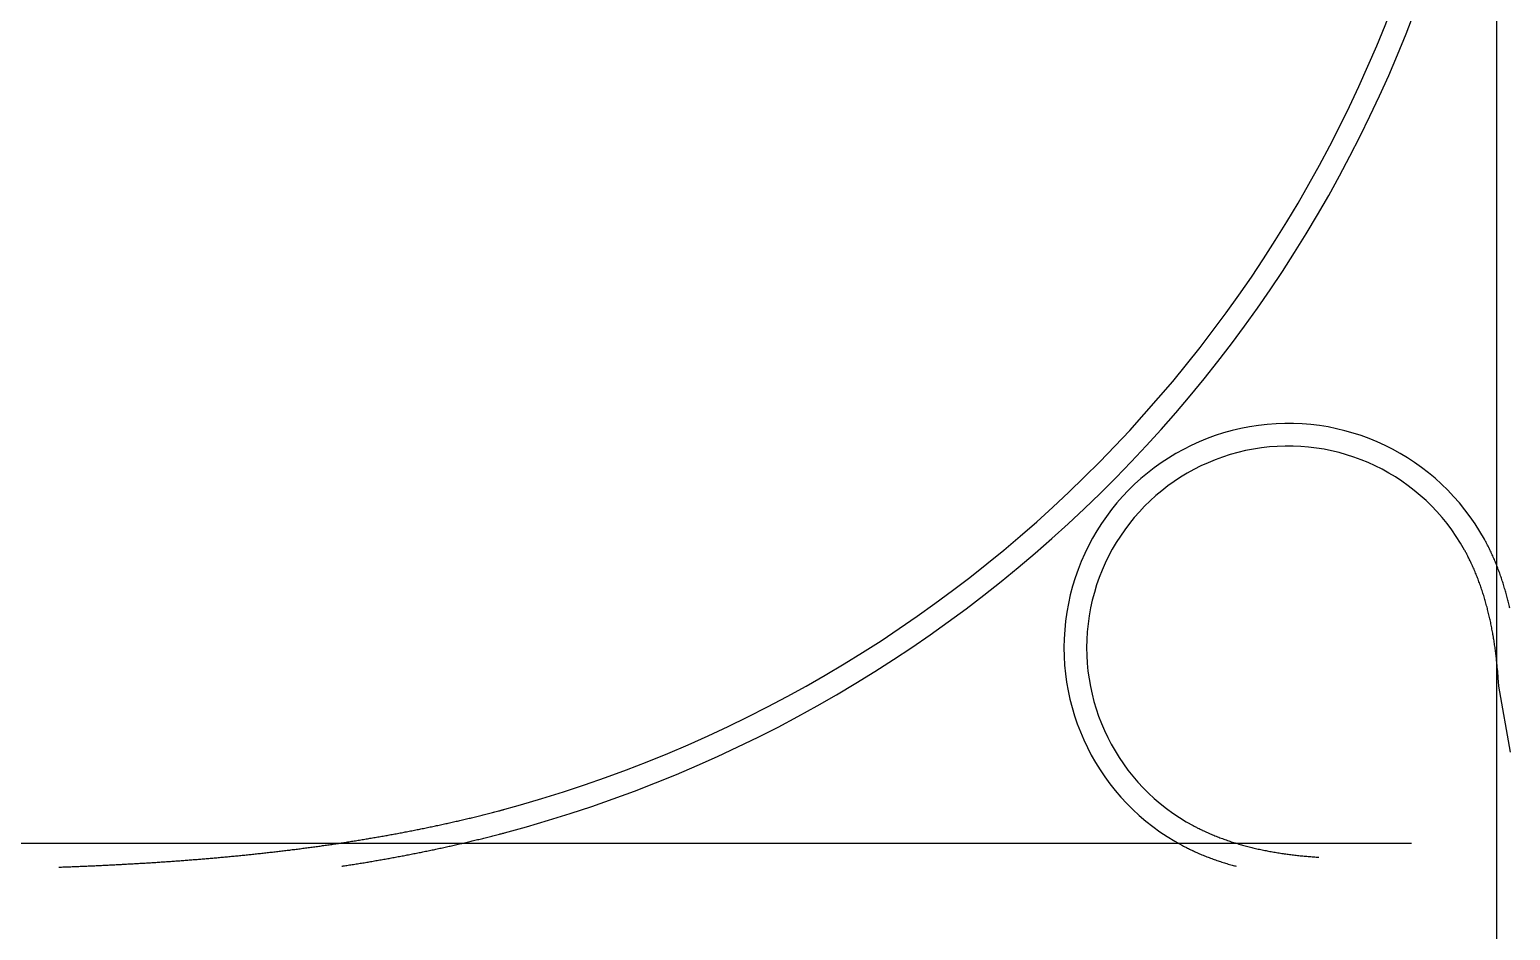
# Model space of a CAD drawing. Header units: millimetres. Extents: x 19715 to 35549, y 3563 to 14826.
# Drawn here: x 20829 to 21218.5, y 8444.3 to 8681.1 of the extents above; entities that cross this region are included whole.
import ezdxf

# ---------------------------------------------------------------- set-up
doc = ezdxf.new("R2010")
doc.units = ezdxf.units.MM
doc.layers.add('RD-红线', color=7, linetype='Continuous')

msp = doc.modelspace()

# ---------------------------------------------------------------- linework, layer by layer
at = {"layer": 'RD-红线', "ltscale": 10}
msp.add_line((21192.44, 8467.16), (20449.85, 8467.16), dxfattribs=at)
at = {"layer": 'RD-红线'}
msp.add_lwpolyline([(21214.94, 7833.18), (21214.94, 11293.27)], dxfattribs=at)
msp.add_lwpolyline([(21214.94, 7833.18), (21214.94, 11293.27)], dxfattribs=at)
msp.add_lwpolyline([(21214.94, 7833.18), (21214.94, 11293.27)], dxfattribs=at)
for points in [[(20911.08, 8461.16, 0.000183), (20911.42, 8461.21, 0.00038), (20912.11, 8461.31, 0.000376), (20912.8, 8461.42, 0.000384), (20913.49, 8461.53, 0.00038), (20914.19, 8461.64, 0.000388), (20914.87, 8461.75, 0.000384), (20915.57, 8461.86, 0.000392), (20916.26, 8461.97, 0.000388), (20916.95, 8462.08, 0.000396), (20917.64, 8462.2, 0.000392), (20918.33, 8462.31, 0.0004), (20919.02, 8462.43, 0.000396), (20919.71, 8462.55, 0.000404), (20920.4, 8462.67, 0.0004), (20921.09, 8462.79, 0.000408), (20921.78, 8462.91, 0.000404), (20922.47, 8463.03, 0.000412), (20923.16, 8463.15, 0.000408), (20923.85, 8463.28, 0.000416), (20924.53, 8463.4, 0.000412), (20925.23, 8463.53, 0.00042), (20925.91, 8463.66, 0.000416), (20926.6, 8463.79, 0.000424), (20927.29, 8463.92, 0.00042), (20927.98, 8464.05, 0.000428), (20928.66, 8464.18, 0.000424), (20929.35, 8464.31, 0.000432), (20930.04, 8464.45, 0.000428), (20930.73, 8464.58, 0.000436), (20931.41, 8464.72, 0.000432), (20932.1, 8464.86, 0.00044), (20932.78, 8465, 0.000436), (20933.47, 8465.14, 0.000444), (20934.15, 8465.28, 0.00044), (20934.84, 8465.42, 0.000448), (20935.52, 8465.57, 0.000444), (20936.21, 8465.71, 0.000452), (20936.89, 8465.86, 0.000448), (20937.58, 8466.01, 0.000456), (20938.26, 8466.16, 0.000452), (20938.95, 8466.31, 0.00046), (20939.63, 8466.46, 0.000456), (20940.31, 8466.61, 0.000464), (20940.99, 8466.77, 0.00046), (20941.68, 8466.92, 0.000468), (20942.36, 8467.08, 0.000464), (20943.04, 8467.24, 0.000472), (20943.72, 8467.4, 0.000468), (20944.41, 8467.56, 0.000476), (20945.08, 8467.72, 0.000472), (20945.77, 8467.88, 0.00048), (20946.44, 8468.05, 0.000476), (20947.13, 8468.21, 0.000484), (20947.8, 8468.38, 0.00048), (20948.49, 8468.55, 0.000488), (20949.16, 8468.72, 0.000484), (20949.84, 8468.89, 0.000492), (20950.52, 8469.06, 0.000488), (20951.2, 8469.23, 0.000493), (20951.21, 8469.24, 0.000004), (20952.56, 8469.58, 0.000988), (20953.01, 8469.7, 0.000496), (20953.91, 8469.94, 0.272996), (21205.73, 8725.4, 0.000496)], [(20911.08, 8461.16, 0.000183), (20911.42, 8461.21, 0.00038), (20912.11, 8461.31, 0.000376), (20912.8, 8461.42, 0.000384), (20913.49, 8461.53, 0.00038), (20914.19, 8461.64, 0.000388), (20914.87, 8461.75, 0.000384), (20915.57, 8461.86, 0.000392), (20916.26, 8461.97, 0.000388), (20916.95, 8462.08, 0.000396), (20917.64, 8462.2, 0.000392), (20918.33, 8462.31, 0.0004), (20919.02, 8462.43, 0.000396), (20919.71, 8462.55, 0.000404), (20920.4, 8462.67, 0.0004), (20921.09, 8462.79, 0.000408), (20921.78, 8462.91, 0.000404), (20922.47, 8463.03, 0.000412), (20923.16, 8463.15, 0.000408), (20923.85, 8463.28, 0.000416), (20924.53, 8463.4, 0.000412), (20925.23, 8463.53, 0.00042), (20925.91, 8463.66, 0.000416), (20926.6, 8463.79, 0.000424), (20927.29, 8463.92, 0.00042), (20927.98, 8464.05, 0.000428), (20928.66, 8464.18, 0.000424), (20929.35, 8464.31, 0.000432), (20930.04, 8464.45, 0.000428), (20930.73, 8464.58, 0.000436), (20931.41, 8464.72, 0.000432), (20932.1, 8464.86, 0.00044), (20932.78, 8465, 0.000436), (20933.47, 8465.14, 0.000444), (20934.15, 8465.28, 0.00044), (20934.84, 8465.42, 0.000448), (20935.52, 8465.57, 0.000444), (20936.21, 8465.71, 0.000452), (20936.89, 8465.86, 0.000448), (20937.58, 8466.01, 0.000456), (20938.26, 8466.16, 0.000452), (20938.95, 8466.31, 0.00046), (20939.63, 8466.46, 0.000456), (20940.31, 8466.61, 0.000464), (20940.99, 8466.77, 0.00046), (20941.68, 8466.92, 0.000468), (20942.36, 8467.08, 0.000464), (20943.04, 8467.24, 0.000472), (20943.72, 8467.4, 0.000468), (20944.41, 8467.56, 0.000476), (20945.08, 8467.72, 0.000472), (20945.77, 8467.88, 0.00048), (20946.44, 8468.05, 0.000476), (20947.13, 8468.21, 0.000484), (20947.8, 8468.38, 0.00048), (20948.49, 8468.55, 0.000488), (20949.16, 8468.72, 0.000484), (20949.84, 8468.89, 0.000492), (20950.52, 8469.06, 0.000488), (20951.2, 8469.23, 0.000493), (20951.21, 8469.24, 0.000004), (20952.56, 8469.58, 0.000988), (20953.01, 8469.7, 0.000496), (20953.91, 8469.94, 0.272996), (21205.73, 8725.4, 0.000496)], [(20911.08, 8461.16, 0.000183), (20911.42, 8461.21, 0.00038), (20912.11, 8461.31, 0.000376), (20912.8, 8461.42, 0.000384), (20913.49, 8461.53, 0.00038), (20914.19, 8461.64, 0.000388), (20914.87, 8461.75, 0.000384), (20915.57, 8461.86, 0.000392), (20916.26, 8461.97, 0.000388), (20916.95, 8462.08, 0.000396), (20917.64, 8462.2, 0.000392), (20918.33, 8462.31, 0.0004), (20919.02, 8462.43, 0.000396), (20919.71, 8462.55, 0.000404), (20920.4, 8462.67, 0.0004), (20921.09, 8462.79, 0.000408), (20921.78, 8462.91, 0.000404), (20922.47, 8463.03, 0.000412), (20923.16, 8463.15, 0.000408), (20923.85, 8463.28, 0.000416), (20924.53, 8463.4, 0.000412), (20925.23, 8463.53, 0.00042), (20925.91, 8463.66, 0.000416), (20926.6, 8463.79, 0.000424), (20927.29, 8463.92, 0.00042), (20927.98, 8464.05, 0.000428), (20928.66, 8464.18, 0.000424), (20929.35, 8464.31, 0.000432), (20930.04, 8464.45, 0.000428), (20930.73, 8464.58, 0.000436), (20931.41, 8464.72, 0.000432), (20932.1, 8464.86, 0.00044), (20932.78, 8465, 0.000436), (20933.47, 8465.14, 0.000444), (20934.15, 8465.28, 0.00044), (20934.84, 8465.42, 0.000448), (20935.52, 8465.57, 0.000444), (20936.21, 8465.71, 0.000452), (20936.89, 8465.86, 0.000448), (20937.58, 8466.01, 0.000456), (20938.26, 8466.16, 0.000452), (20938.95, 8466.31, 0.00046), (20939.63, 8466.46, 0.000456), (20940.31, 8466.61, 0.000464), (20940.99, 8466.77, 0.00046), (20941.68, 8466.92, 0.000468), (20942.36, 8467.08, 0.000464), (20943.04, 8467.24, 0.000472), (20943.72, 8467.4, 0.000468), (20944.41, 8467.56, 0.000476), (20945.08, 8467.72, 0.000472), (20945.77, 8467.88, 0.00048), (20946.44, 8468.05, 0.000476), (20947.13, 8468.21, 0.000484), (20947.8, 8468.38, 0.00048), (20948.49, 8468.55, 0.000488), (20949.16, 8468.72, 0.000484), (20949.84, 8468.89, 0.000492), (20950.52, 8469.06, 0.000488), (20951.2, 8469.23, 0.000493), (20951.21, 8469.24, 0.000004), (20952.56, 8469.58, 0.000988), (20953.01, 8469.7, 0.000496), (20953.91, 8469.94, 0.272996), (21205.73, 8725.4, 0.000496)], [(20952.38, 8475.69, 0.272996), (21199.96, 8726.85, 0.000496)], [(20952.38, 8475.69, 0.272996), (21199.96, 8726.85, 0.000496)], [(20952.38, 8475.69, 0.272996), (21199.96, 8726.85, 0.000496)], [(21218.3, 8529.03, 0.001297), (21218.21, 8529.44, 0.002031), (21218.05, 8530.13, 0.002187), (21217.89, 8530.8, 0.002109), (21217.72, 8531.49, 0.002266), (21217.54, 8532.16, 0.002188), (21217.36, 8532.85, 0.002344), (21217.17, 8533.51, 0.002266), (21216.98, 8534.19, 0.002422), (21216.78, 8534.85, 0.002344), (21216.57, 8535.53, 0.0025), (21216.36, 8536.19, 0.002422), (21216.13, 8536.86, 0.002578), (21215.91, 8537.52, 0.0025), (21215.67, 8538.19, 0.002656), (21215.44, 8538.83, 0.002578), (21215.19, 8539.5, 0.002734), (21214.94, 8540.14, 0.002656), (21214.67, 8540.8, 0.002813), (21214.41, 8541.44, 0.002735), (21214.13, 8542.09, 0.002891), (21213.85, 8542.72, 0.002812), (21213.56, 8543.37, 0.002969), (21213.26, 8543.99, 0.002891), (21212.95, 8544.63, 0.003047), (21212.93, 8544.69, 0.000141), (21212.32, 8545.88, 0.005952), (21212.1, 8546.3, 0.003047), (21211.66, 8547.12, 1.3389), (21132.26, 8466.57, 0.003047), (21133.08, 8466.14, 0.005952), (21133.51, 8465.93, 0.000141), (21134.71, 8465.34, 0.003047), (21134.77, 8465.31, 0.002891), (21135.41, 8465.01, 0.002969), (21136.04, 8464.73, 0.002813), (21136.69, 8464.44, 0.002891), (21137.32, 8464.18, 0.002734), (21137.98, 8463.91, 0.002813), (21138.62, 8463.65, 0.002656), (21139.28, 8463.4, 0.002734), (21139.93, 8463.15, 0.002578), (21140.6, 8462.91, 0.002656), (21141.25, 8462.69, 0.0025), (21141.92, 8462.46, 0.002578), (21142.58, 8462.24, 0.002422), (21143.26, 8462.03, 0.0025), (21143.92, 8461.83, 0.002344), (21144.6, 8461.63, 0.002422), (21145.26, 8461.44, 0.002266), (21145.95, 8461.25, 0.001288), (21146.31, 8461.16)], [(21218.3, 8529.03, 0.001297), (21218.21, 8529.44, 0.002031), (21218.05, 8530.13, 0.002187), (21217.89, 8530.8, 0.002109), (21217.72, 8531.49, 0.002266), (21217.54, 8532.16, 0.002188), (21217.36, 8532.85, 0.002344), (21217.17, 8533.51, 0.002266), (21216.98, 8534.19, 0.002422), (21216.78, 8534.85, 0.002344), (21216.57, 8535.53, 0.0025), (21216.36, 8536.19, 0.002422), (21216.13, 8536.86, 0.002578), (21215.91, 8537.52, 0.0025), (21215.67, 8538.19, 0.002656), (21215.44, 8538.83, 0.002578), (21215.19, 8539.5, 0.002734), (21214.94, 8540.14, 0.002656), (21214.67, 8540.8, 0.002813), (21214.41, 8541.44, 0.002735), (21214.13, 8542.09, 0.002891), (21213.85, 8542.72, 0.002812), (21213.56, 8543.37, 0.002969), (21213.26, 8543.99, 0.002891), (21212.95, 8544.63, 0.003047), (21212.93, 8544.69, 0.000141), (21212.32, 8545.88, 0.005952), (21212.1, 8546.3, 0.003047), (21211.66, 8547.12, 1.3389), (21132.26, 8466.57, 0.003047), (21133.08, 8466.14, 0.005952), (21133.51, 8465.93, 0.000141), (21134.71, 8465.34, 0.003047), (21134.77, 8465.31, 0.002891), (21135.41, 8465.01, 0.002969), (21136.04, 8464.73, 0.002813), (21136.69, 8464.44, 0.002891), (21137.32, 8464.18, 0.002734), (21137.98, 8463.91, 0.002813), (21138.62, 8463.65, 0.002656), (21139.28, 8463.4, 0.002734), (21139.93, 8463.15, 0.002578), (21140.6, 8462.91, 0.002656), (21141.25, 8462.69, 0.0025), (21141.92, 8462.46, 0.002578), (21142.58, 8462.24, 0.002422), (21143.26, 8462.03, 0.0025), (21143.92, 8461.83, 0.002344), (21144.6, 8461.63, 0.002422), (21145.26, 8461.44, 0.002266), (21145.95, 8461.25, 0.001288), (21146.31, 8461.16)], [(21218.3, 8529.03, 0.001297), (21218.21, 8529.44, 0.002031), (21218.05, 8530.13, 0.002187), (21217.89, 8530.8, 0.002109), (21217.72, 8531.49, 0.002266), (21217.54, 8532.16, 0.002188), (21217.36, 8532.85, 0.002344), (21217.17, 8533.51, 0.002266), (21216.98, 8534.19, 0.002422), (21216.78, 8534.85, 0.002344), (21216.57, 8535.53, 0.0025), (21216.36, 8536.19, 0.002422), (21216.13, 8536.86, 0.002578), (21215.91, 8537.52, 0.0025), (21215.67, 8538.19, 0.002656), (21215.44, 8538.83, 0.002578), (21215.19, 8539.5, 0.002734), (21214.94, 8540.14, 0.002656), (21214.67, 8540.8, 0.002813), (21214.41, 8541.44, 0.002735), (21214.13, 8542.09, 0.002891), (21213.85, 8542.72, 0.002812), (21213.56, 8543.37, 0.002969), (21213.26, 8543.99, 0.002891), (21212.95, 8544.63, 0.003047), (21212.93, 8544.69, 0.000141), (21212.32, 8545.88, 0.005952), (21212.1, 8546.3, 0.003047), (21211.66, 8547.12, 1.3389), (21132.26, 8466.57, 0.003047), (21133.08, 8466.14, 0.005952), (21133.51, 8465.93, 0.000141), (21134.71, 8465.34, 0.003047), (21134.77, 8465.31, 0.002891), (21135.41, 8465.01, 0.002969), (21136.04, 8464.73, 0.002813), (21136.69, 8464.44, 0.002891), (21137.32, 8464.18, 0.002734), (21137.98, 8463.91, 0.002813), (21138.62, 8463.65, 0.002656), (21139.28, 8463.4, 0.002734), (21139.93, 8463.15, 0.002578), (21140.6, 8462.91, 0.002656), (21141.25, 8462.69, 0.0025), (21141.92, 8462.46, 0.002578), (21142.58, 8462.24, 0.002422), (21143.26, 8462.03, 0.0025), (21143.92, 8461.83, 0.002344), (21144.6, 8461.63, 0.002422), (21145.26, 8461.44, 0.002266), (21145.95, 8461.25, 0.001288), (21146.31, 8461.16)], [(21218.49, 8491.11), (21215.43, 8508.53, 0.001016), (21215.39, 8509.26, 0.001172), (21215.34, 8509.93, 0.001094), (21215.29, 8510.65, 0.00125), (21215.24, 8511.33, 0.001172), (21215.18, 8512.05, 0.001328), (21215.12, 8512.73, 0.00125), (21215.05, 8513.44, 0.001406), (21214.99, 8514.12, 0.001328), (21214.91, 8514.84, 0.001484), (21214.84, 8515.51, 0.001406), (21214.76, 8516.23, 0.001562), (21214.67, 8516.9, 0.001484), (21214.58, 8517.62, 0.001641), (21214.49, 8518.29, 0.001563), (21214.39, 8519, 0.001719), (21214.29, 8519.68, 0.001641), (21214.18, 8520.39, 0.001797), (21214.08, 8521.06, 0.001719), (21213.96, 8521.77, 0.001875), (21213.84, 8522.44, 0.001797), (21213.71, 8523.15, 0.001953), (21213.58, 8523.82, 0.001875), (21213.44, 8524.52, 0.002031), (21213.3, 8525.19, 0.001953), (21213.15, 8525.89, 0.002109), (21213, 8526.56, 0.002031), (21212.84, 8527.26, 0.002187), (21212.68, 8527.92, 0.002109), (21212.51, 8528.62, 0.002266), (21212.34, 8529.28, 0.002188), (21212.15, 8529.97, 0.002344), (21211.97, 8530.63, 0.002266), (21211.77, 8531.32, 0.002422), (21211.57, 8531.98, 0.002344), (21211.36, 8532.66, 0.0025), (21211.15, 8533.31, 0.002422), (21210.93, 8533.99, 0.002578), (21210.7, 8534.64, 0.0025), (21210.47, 8535.31, 0.002656), (21210.23, 8535.96, 0.002578), (21209.98, 8536.62, 0.002734), (21209.73, 8537.26, 0.002656), (21209.46, 8537.92, 0.002813), (21209.2, 8538.56, 0.002735), (21208.92, 8539.21, 0.002891), (21208.64, 8539.84, 0.002812), (21208.35, 8540.49, 0.002969), (21208.05, 8541.12, 0.002891), (21207.75, 8541.75, 0.003047), (21207.72, 8541.81, 0.000141), (21207.11, 8543, 0.005952), (21206.9, 8543.42, 0.003047), (21206.45, 8544.24, 1.3389), (21135.07, 8471.82, 0.003047), (21135.89, 8471.39, 0.005952), (21136.31, 8471.17, 0.000141), (21137.51, 8470.59, 0.003047), (21137.57, 8470.56, 0.002891), (21138.21, 8470.26, 0.002969), (21138.84, 8469.98, 0.002813), (21139.49, 8469.69, 0.002891), (21140.13, 8469.42, 0.002734), (21140.78, 8469.15, 0.002813), (21141.42, 8468.9, 0.002656), (21142.09, 8468.64, 0.002734), (21142.73, 8468.4, 0.002578), (21143.4, 8468.16, 0.002656), (21144.05, 8467.93, 0.0025), (21144.73, 8467.71, 0.002578), (21145.38, 8467.49, 0.002422), (21146.06, 8467.28, 0.0025), (21146.72, 8467.08, 0.002344), (21147.4, 8466.88, 0.002422), (21148.06, 8466.69, 0.002266), (21148.75, 8466.5, 0.002344), (21149.42, 8466.33, 0.002187), (21150.11, 8466.15, 0.002266), (21150.77, 8465.99, 0.00211), (21151.47, 8465.83, 0.002188), (21152.14, 8465.67, 0.002031), (21152.83, 8465.52, 0.002109), (21153.51, 8465.38, 0.001953), (21154.21, 8465.24, 0.002031), (21154.88, 8465.11, 0.001875), (21155.58, 8464.98, 0.001953), (21156.26, 8464.86, 0.001797), (21156.96, 8464.75, 0.001875), (21157.64, 8464.64, 0.001719), (21158.35, 8464.53, 0.001797), (21159.02, 8464.43, 0.001641), (21159.73, 8464.33, 0.001719), (21160.41, 8464.24, 0.001562), (21161.12, 8464.15, 0.00164), (21161.8, 8464.07, 0.001484), (21162.52, 8463.99, 0.001563), (21163.19, 8463.92, 0.001407), (21163.91, 8463.85, 0.001484), (21164.59, 8463.78, 0.001328), (21165.3, 8463.72, 0.001406), (21165.98, 8463.66, 0.00125), (21166.7, 8463.61, 0.001328), (21167.38, 8463.56, 0.001172), (21168.1, 8463.51)], [(21218.49, 8491.11), (21215.43, 8508.53, 0.001016), (21215.39, 8509.26, 0.001172), (21215.34, 8509.93, 0.001094), (21215.29, 8510.65, 0.00125), (21215.24, 8511.33, 0.001172), (21215.18, 8512.05, 0.001328), (21215.12, 8512.73, 0.00125), (21215.05, 8513.44, 0.001406), (21214.99, 8514.12, 0.001328), (21214.91, 8514.84, 0.001484), (21214.84, 8515.51, 0.001406), (21214.76, 8516.23, 0.001562), (21214.67, 8516.9, 0.001484), (21214.58, 8517.62, 0.001641), (21214.49, 8518.29, 0.001563), (21214.39, 8519, 0.001719), (21214.29, 8519.68, 0.001641), (21214.18, 8520.39, 0.001797), (21214.08, 8521.06, 0.001719), (21213.96, 8521.77, 0.001875), (21213.84, 8522.44, 0.001797), (21213.71, 8523.15, 0.001953), (21213.58, 8523.82, 0.001875), (21213.44, 8524.52, 0.002031), (21213.3, 8525.19, 0.001953), (21213.15, 8525.89, 0.002109), (21213, 8526.56, 0.002031), (21212.84, 8527.26, 0.002187), (21212.68, 8527.92, 0.002109), (21212.51, 8528.62, 0.002266), (21212.34, 8529.28, 0.002188), (21212.15, 8529.97, 0.002344), (21211.97, 8530.63, 0.002266), (21211.77, 8531.32, 0.002422), (21211.57, 8531.98, 0.002344), (21211.36, 8532.66, 0.0025), (21211.15, 8533.31, 0.002422), (21210.93, 8533.99, 0.002578), (21210.7, 8534.64, 0.0025), (21210.47, 8535.31, 0.002656), (21210.23, 8535.96, 0.002578), (21209.98, 8536.62, 0.002734), (21209.73, 8537.26, 0.002656), (21209.46, 8537.92, 0.002813), (21209.2, 8538.56, 0.002735), (21208.92, 8539.21, 0.002891), (21208.64, 8539.84, 0.002812), (21208.35, 8540.49, 0.002969), (21208.05, 8541.12, 0.002891), (21207.75, 8541.75, 0.003047), (21207.72, 8541.81, 0.000141), (21207.11, 8543, 0.005952), (21206.9, 8543.42, 0.003047), (21206.45, 8544.24, 1.3389), (21135.07, 8471.82, 0.003047), (21135.89, 8471.39, 0.005952), (21136.31, 8471.17, 0.000141), (21137.51, 8470.59, 0.003047), (21137.57, 8470.56, 0.002891), (21138.21, 8470.26, 0.002969), (21138.84, 8469.98, 0.002813), (21139.49, 8469.69, 0.002891), (21140.13, 8469.42, 0.002734), (21140.78, 8469.15, 0.002813), (21141.42, 8468.9, 0.002656), (21142.09, 8468.64, 0.002734), (21142.73, 8468.4, 0.002578), (21143.4, 8468.16, 0.002656), (21144.05, 8467.93, 0.0025), (21144.73, 8467.71, 0.002578), (21145.38, 8467.49, 0.002422), (21146.06, 8467.28, 0.0025), (21146.72, 8467.08, 0.002344), (21147.4, 8466.88, 0.002422), (21148.06, 8466.69, 0.002266), (21148.75, 8466.5, 0.002344), (21149.42, 8466.33, 0.002187), (21150.11, 8466.15, 0.002266), (21150.77, 8465.99, 0.00211), (21151.47, 8465.83, 0.002188), (21152.14, 8465.67, 0.002031), (21152.83, 8465.52, 0.002109), (21153.51, 8465.38, 0.001953), (21154.21, 8465.24, 0.002031), (21154.88, 8465.11, 0.001875), (21155.58, 8464.98, 0.001953), (21156.26, 8464.86, 0.001797), (21156.96, 8464.75, 0.001875), (21157.64, 8464.64, 0.001719), (21158.35, 8464.53, 0.001797), (21159.02, 8464.43, 0.001641), (21159.73, 8464.33, 0.001719), (21160.41, 8464.24, 0.001562), (21161.12, 8464.15, 0.00164), (21161.8, 8464.07, 0.001484), (21162.52, 8463.99, 0.001563), (21163.19, 8463.92, 0.001407), (21163.91, 8463.85, 0.001484), (21164.59, 8463.78, 0.001328), (21165.3, 8463.72, 0.001406), (21165.98, 8463.66, 0.00125), (21166.7, 8463.61, 0.001328), (21167.38, 8463.56, 0.001172), (21168.1, 8463.51)], [(21218.49, 8491.11), (21215.43, 8508.53, 0.001016), (21215.39, 8509.26, 0.001172), (21215.34, 8509.93, 0.001094), (21215.29, 8510.65, 0.00125), (21215.24, 8511.33, 0.001172), (21215.18, 8512.05, 0.001328), (21215.12, 8512.73, 0.00125), (21215.05, 8513.44, 0.001406), (21214.99, 8514.12, 0.001328), (21214.91, 8514.84, 0.001484), (21214.84, 8515.51, 0.001406), (21214.76, 8516.23, 0.001562), (21214.67, 8516.9, 0.001484), (21214.58, 8517.62, 0.001641), (21214.49, 8518.29, 0.001563), (21214.39, 8519, 0.001719), (21214.29, 8519.68, 0.001641), (21214.18, 8520.39, 0.001797), (21214.08, 8521.06, 0.001719), (21213.96, 8521.77, 0.001875), (21213.84, 8522.44, 0.001797), (21213.71, 8523.15, 0.001953), (21213.58, 8523.82, 0.001875), (21213.44, 8524.52, 0.002031), (21213.3, 8525.19, 0.001953), (21213.15, 8525.89, 0.002109), (21213, 8526.56, 0.002031), (21212.84, 8527.26, 0.002187), (21212.68, 8527.92, 0.002109), (21212.51, 8528.62, 0.002266), (21212.34, 8529.28, 0.002188), (21212.15, 8529.97, 0.002344), (21211.97, 8530.63, 0.002266), (21211.77, 8531.32, 0.002422), (21211.57, 8531.98, 0.002344), (21211.36, 8532.66, 0.0025), (21211.15, 8533.31, 0.002422), (21210.93, 8533.99, 0.002578), (21210.7, 8534.64, 0.0025), (21210.47, 8535.31, 0.002656), (21210.23, 8535.96, 0.002578), (21209.98, 8536.62, 0.002734), (21209.73, 8537.26, 0.002656), (21209.46, 8537.92, 0.002813), (21209.2, 8538.56, 0.002735), (21208.92, 8539.21, 0.002891), (21208.64, 8539.84, 0.002812), (21208.35, 8540.49, 0.002969), (21208.05, 8541.12, 0.002891), (21207.75, 8541.75, 0.003047), (21207.72, 8541.81, 0.000141), (21207.11, 8543, 0.005952), (21206.9, 8543.42, 0.003047), (21206.45, 8544.24, 1.3389), (21135.07, 8471.82, 0.003047), (21135.89, 8471.39, 0.005952), (21136.31, 8471.17, 0.000141), (21137.51, 8470.59, 0.003047), (21137.57, 8470.56, 0.002891), (21138.21, 8470.26, 0.002969), (21138.84, 8469.98, 0.002813), (21139.49, 8469.69, 0.002891), (21140.13, 8469.42, 0.002734), (21140.78, 8469.15, 0.002813), (21141.42, 8468.9, 0.002656), (21142.09, 8468.64, 0.002734), (21142.73, 8468.4, 0.002578), (21143.4, 8468.16, 0.002656), (21144.05, 8467.93, 0.0025), (21144.73, 8467.71, 0.002578), (21145.38, 8467.49, 0.002422), (21146.06, 8467.28, 0.0025), (21146.72, 8467.08, 0.002344), (21147.4, 8466.88, 0.002422), (21148.06, 8466.69, 0.002266), (21148.75, 8466.5, 0.002344), (21149.42, 8466.33, 0.002187), (21150.11, 8466.15, 0.002266), (21150.77, 8465.99, 0.00211), (21151.47, 8465.83, 0.002188), (21152.14, 8465.67, 0.002031), (21152.83, 8465.52, 0.002109), (21153.51, 8465.38, 0.001953), (21154.21, 8465.24, 0.002031), (21154.88, 8465.11, 0.001875), (21155.58, 8464.98, 0.001953), (21156.26, 8464.86, 0.001797), (21156.96, 8464.75, 0.001875), (21157.64, 8464.64, 0.001719), (21158.35, 8464.53, 0.001797), (21159.02, 8464.43, 0.001641), (21159.73, 8464.33, 0.001719), (21160.41, 8464.24, 0.001562), (21161.12, 8464.15, 0.00164), (21161.8, 8464.07, 0.001484), (21162.52, 8463.99, 0.001563), (21163.19, 8463.92, 0.001407), (21163.91, 8463.85, 0.001484), (21164.59, 8463.78, 0.001328), (21165.3, 8463.72, 0.001406), (21165.98, 8463.66, 0.00125), (21166.7, 8463.61, 0.001328), (21167.38, 8463.56, 0.001172), (21168.1, 8463.51)], [(20836.65, 8460.9, 0.00016), (20837.36, 8460.93, 0.000168), (20838.05, 8460.96, 0.000164), (20838.76, 8460.98, 0.000172), (20839.45, 8461.01, 0.000168), (20840.16, 8461.04, 0.000176), (20840.85, 8461.06, 0.000172), (20841.56, 8461.09, 0.00018), (20842.25, 8461.12, 0.000176), (20842.96, 8461.15, 0.000184), (20843.65, 8461.18, 0.00018), (20844.36, 8461.21, 0.000188), (20845.05, 8461.24, 0.000184), (20845.76, 8461.27, 0.000192), (20846.45, 8461.3, 0.000188), (20847.15, 8461.33, 0.000196), (20847.85, 8461.37, 0.000192), (20848.55, 8461.4, 0.0002), (20849.24, 8461.43, 0.000196), (20849.95, 8461.47, 0.000204), (20850.64, 8461.5, 0.0002), (20851.35, 8461.54, 0.000208), (20852.04, 8461.58, 0.000204), (20852.75, 8461.61, 0.000212), (20853.44, 8461.65, 0.000208), (20854.15, 8461.69, 0.000216), (20854.84, 8461.73, 0.000212), (20855.54, 8461.77, 0.00022), (20856.24, 8461.8, 0.000216), (20856.94, 8461.85, 0.000224), (20857.63, 8461.89, 0.00022), (20858.34, 8461.93, 0.000228), (20859.03, 8461.97, 0.000224), (20859.74, 8462.01, 0.000232), (20860.43, 8462.06, 0.000228), (20861.13, 8462.1, 0.000236), (20861.83, 8462.14, 0.000232), (20862.53, 8462.19, 0.00024), (20863.22, 8462.24, 0.000236), (20863.93, 8462.28, 0.000244), (20864.62, 8462.33, 0.00024), (20865.32, 8462.38, 0.000248), (20866.02, 8462.43, 0.000244), (20866.72, 8462.48, 0.000252), (20867.41, 8462.53, 0.000248), (20868.12, 8462.58, 0.000256), (20868.81, 8462.63, 0.000252), (20869.51, 8462.68, 0.00026), (20870.21, 8462.73, 0.000256), (20870.91, 8462.79, 0.000264), (20871.6, 8462.84, 0.00026), (20872.3, 8462.9, 0.000268), (20873, 8462.95, 0.000264), (20873.7, 8463.01, 0.000272), (20874.39, 8463.07, 0.000268), (20875.1, 8463.12, 0.000276), (20875.79, 8463.18, 0.000272), (20876.49, 8463.24, 0.00028), (20877.18, 8463.3, 0.000276), (20877.89, 8463.36, 0.000284), (20878.58, 8463.42, 0.00028), (20879.28, 8463.49, 0.000288), (20879.97, 8463.55, 0.000284), (20880.67, 8463.62, 0.000292), (20881.37, 8463.68, 0.000288), (20882.07, 8463.75, 0.000296), (20882.76, 8463.81, 0.000292), (20883.46, 8463.88, 0.0003), (20884.15, 8463.95, 0.000296), (20884.85, 8464.02, 0.000304), (20885.55, 8464.09, 0.0003), (20886.25, 8464.16, 0.000308), (20886.94, 8464.23, 0.000304), (20887.64, 8464.3, 0.000312), (20888.33, 8464.38, 0.000308), (20889.03, 8464.45, 0.000316), (20889.72, 8464.53, 0.000312), (20890.42, 8464.6, 0.00032), (20891.12, 8464.68, 0.000316), (20891.82, 8464.76, 0.000324), (20892.51, 8464.84, 0.00032), (20893.21, 8464.92, 0.000328), (20893.9, 8465, 0.000324), (20894.6, 8465.08, 0.000332), (20895.29, 8465.16, 0.000328), (20895.99, 8465.24, 0.000336), (20896.68, 8465.33, 0.000332), (20897.38, 8465.41, 0.00034), (20898.07, 8465.5, 0.000336), (20898.77, 8465.58, 0.000344), (20899.46, 8465.67, 0.00034), (20900.16, 8465.76, 0.000348), (20900.85, 8465.85, 0.000344), (20901.54, 8465.94, 0.000352), (20902.23, 8466.03, 0.000348), (20902.93, 8466.13, 0.000356), (20903.62, 8466.22, 0.000352), (20904.32, 8466.31, 0.00036), (20905.01, 8466.41, 0.000356), (20905.71, 8466.51, 0.000364), (20906.39, 8466.6, 0.00036), (20907.09, 8466.7, 0.000368), (20907.78, 8466.8, 0.000364), (20908.48, 8466.9, 0.000372), (20909.17, 8467, 0.000368), (20909.86, 8467.11, 0.000376), (20910.55, 8467.21, 0.000372), (20911.25, 8467.32, 0.00038), (20911.93, 8467.42, 0.000376), (20912.63, 8467.53, 0.000384), (20913.32, 8467.64, 0.00038), (20914.01, 8467.75, 0.000388), (20914.7, 8467.85, 0.000384), (20915.4, 8467.97, 0.000392), (20916.08, 8468.08, 0.000388), (20916.78, 8468.19, 0.000396), (20917.46, 8468.31, 0.000392), (20918.16, 8468.42, 0.0004), (20918.85, 8468.54, 0.000396), (20919.54, 8468.66, 0.000404), (20920.23, 8468.77, 0.0004), (20920.92, 8468.89, 0.000408), (20921.6, 8469.01, 0.000404), (20922.3, 8469.14, 0.000412), (20922.98, 8469.26, 0.000408), (20923.67, 8469.38, 0.000416), (20924.36, 8469.51, 0.000412), (20925.05, 8469.64, 0.00042), (20925.74, 8469.76, 0.000416), (20926.43, 8469.89, 0.000424), (20927.11, 8470.02, 0.00042), (20927.8, 8470.15, 0.000428), (20928.49, 8470.29, 0.000424), (20929.18, 8470.42, 0.000432), (20929.86, 8470.55, 0.000428), (20930.55, 8470.69, 0.000436), (20931.24, 8470.83, 0.000432), (20931.92, 8470.97, 0.00044), (20932.61, 8471.1, 0.000436), (20933.3, 8471.25, 0.000444), (20933.98, 8471.39, 0.00044), (20934.67, 8471.53, 0.000448), (20935.35, 8471.67, 0.000444), (20936.04, 8471.82, 0.000452), (20936.72, 8471.97, 0.000448), (20937.41, 8472.12, 0.000456), (20938.09, 8472.26, 0.000452), (20938.77, 8472.42, 0.00046), (20939.45, 8472.57, 0.000456), (20940.14, 8472.72, 0.000464), (20940.82, 8472.87, 0.00046), (20941.5, 8473.03, 0.000468), (20942.18, 8473.19, 0.000464), (20942.87, 8473.34, 0.000472), (20943.55, 8473.5, 0.000468), (20944.23, 8473.66, 0.000476), (20944.91, 8473.82, 0.000472), (20945.59, 8473.99, 0.00048), (20946.27, 8474.15, 0.000476), (20946.95, 8474.32, 0.000484), (20947.63, 8474.49, 0.00048), (20948.31, 8474.65, 0.000488), (20948.99, 8474.82, 0.000484), (20949.67, 8474.99, 0.000492), (20950.35, 8475.17, 0.000488), (20951.03, 8475.34, 0.000493), (20951.04, 8475.34, 0.000004), (20952.38, 8475.69, 0.000988), (20952.84, 8475.81, 0.000496), (20953.74, 8476.05)], [(20836.65, 8460.9, 0.00016), (20837.36, 8460.93, 0.000168), (20838.05, 8460.96, 0.000164), (20838.76, 8460.98, 0.000172), (20839.45, 8461.01, 0.000168), (20840.16, 8461.04, 0.000176), (20840.85, 8461.06, 0.000172), (20841.56, 8461.09, 0.00018), (20842.25, 8461.12, 0.000176), (20842.96, 8461.15, 0.000184), (20843.65, 8461.18, 0.00018), (20844.36, 8461.21, 0.000188), (20845.05, 8461.24, 0.000184), (20845.76, 8461.27, 0.000192), (20846.45, 8461.3, 0.000188), (20847.15, 8461.33, 0.000196), (20847.85, 8461.37, 0.000192), (20848.55, 8461.4, 0.0002), (20849.24, 8461.43, 0.000196), (20849.95, 8461.47, 0.000204), (20850.64, 8461.5, 0.0002), (20851.35, 8461.54, 0.000208), (20852.04, 8461.58, 0.000204), (20852.75, 8461.61, 0.000212), (20853.44, 8461.65, 0.000208), (20854.15, 8461.69, 0.000216), (20854.84, 8461.73, 0.000212), (20855.54, 8461.77, 0.00022), (20856.24, 8461.8, 0.000216), (20856.94, 8461.85, 0.000224), (20857.63, 8461.89, 0.00022), (20858.34, 8461.93, 0.000228), (20859.03, 8461.97, 0.000224), (20859.74, 8462.01, 0.000232), (20860.43, 8462.06, 0.000228), (20861.13, 8462.1, 0.000236), (20861.83, 8462.14, 0.000232), (20862.53, 8462.19, 0.00024), (20863.22, 8462.24, 0.000236), (20863.93, 8462.28, 0.000244), (20864.62, 8462.33, 0.00024), (20865.32, 8462.38, 0.000248), (20866.02, 8462.43, 0.000244), (20866.72, 8462.48, 0.000252), (20867.41, 8462.53, 0.000248), (20868.12, 8462.58, 0.000256), (20868.81, 8462.63, 0.000252), (20869.51, 8462.68, 0.00026), (20870.21, 8462.73, 0.000256), (20870.91, 8462.79, 0.000264), (20871.6, 8462.84, 0.00026), (20872.3, 8462.9, 0.000268), (20873, 8462.95, 0.000264), (20873.7, 8463.01, 0.000272), (20874.39, 8463.07, 0.000268), (20875.1, 8463.12, 0.000276), (20875.79, 8463.18, 0.000272), (20876.49, 8463.24, 0.00028), (20877.18, 8463.3, 0.000276), (20877.89, 8463.36, 0.000284), (20878.58, 8463.42, 0.00028), (20879.28, 8463.49, 0.000288), (20879.97, 8463.55, 0.000284), (20880.67, 8463.62, 0.000292), (20881.37, 8463.68, 0.000288), (20882.07, 8463.75, 0.000296), (20882.76, 8463.81, 0.000292), (20883.46, 8463.88, 0.0003), (20884.15, 8463.95, 0.000296), (20884.85, 8464.02, 0.000304), (20885.55, 8464.09, 0.0003), (20886.25, 8464.16, 0.000308), (20886.94, 8464.23, 0.000304), (20887.64, 8464.3, 0.000312), (20888.33, 8464.38, 0.000308), (20889.03, 8464.45, 0.000316), (20889.72, 8464.53, 0.000312), (20890.42, 8464.6, 0.00032), (20891.12, 8464.68, 0.000316), (20891.82, 8464.76, 0.000324), (20892.51, 8464.84, 0.00032), (20893.21, 8464.92, 0.000328), (20893.9, 8465, 0.000324), (20894.6, 8465.08, 0.000332), (20895.29, 8465.16, 0.000328), (20895.99, 8465.24, 0.000336), (20896.68, 8465.33, 0.000332), (20897.38, 8465.41, 0.00034), (20898.07, 8465.5, 0.000336), (20898.77, 8465.58, 0.000344), (20899.46, 8465.67, 0.00034), (20900.16, 8465.76, 0.000348), (20900.85, 8465.85, 0.000344), (20901.54, 8465.94, 0.000352), (20902.23, 8466.03, 0.000348), (20902.93, 8466.13, 0.000356), (20903.62, 8466.22, 0.000352), (20904.32, 8466.31, 0.00036), (20905.01, 8466.41, 0.000356), (20905.71, 8466.51, 0.000364), (20906.39, 8466.6, 0.00036), (20907.09, 8466.7, 0.000368), (20907.78, 8466.8, 0.000364), (20908.48, 8466.9, 0.000372), (20909.17, 8467, 0.000368), (20909.86, 8467.11, 0.000376), (20910.55, 8467.21, 0.000372), (20911.25, 8467.32, 0.00038), (20911.93, 8467.42, 0.000376), (20912.63, 8467.53, 0.000384), (20913.32, 8467.64, 0.00038), (20914.01, 8467.75, 0.000388), (20914.7, 8467.85, 0.000384), (20915.4, 8467.97, 0.000392), (20916.08, 8468.08, 0.000388), (20916.78, 8468.19, 0.000396), (20917.46, 8468.31, 0.000392), (20918.16, 8468.42, 0.0004), (20918.85, 8468.54, 0.000396), (20919.54, 8468.66, 0.000404), (20920.23, 8468.77, 0.0004), (20920.92, 8468.89, 0.000408), (20921.6, 8469.01, 0.000404), (20922.3, 8469.14, 0.000412), (20922.98, 8469.26, 0.000408), (20923.67, 8469.38, 0.000416), (20924.36, 8469.51, 0.000412), (20925.05, 8469.64, 0.00042), (20925.74, 8469.76, 0.000416), (20926.43, 8469.89, 0.000424), (20927.11, 8470.02, 0.00042), (20927.8, 8470.15, 0.000428), (20928.49, 8470.29, 0.000424), (20929.18, 8470.42, 0.000432), (20929.86, 8470.55, 0.000428), (20930.55, 8470.69, 0.000436), (20931.24, 8470.83, 0.000432), (20931.92, 8470.97, 0.00044), (20932.61, 8471.1, 0.000436), (20933.3, 8471.25, 0.000444), (20933.98, 8471.39, 0.00044), (20934.67, 8471.53, 0.000448), (20935.35, 8471.67, 0.000444), (20936.04, 8471.82, 0.000452), (20936.72, 8471.97, 0.000448), (20937.41, 8472.12, 0.000456), (20938.09, 8472.26, 0.000452), (20938.77, 8472.42, 0.00046), (20939.45, 8472.57, 0.000456), (20940.14, 8472.72, 0.000464), (20940.82, 8472.87, 0.00046), (20941.5, 8473.03, 0.000468), (20942.18, 8473.19, 0.000464), (20942.87, 8473.34, 0.000472), (20943.55, 8473.5, 0.000468), (20944.23, 8473.66, 0.000476), (20944.91, 8473.82, 0.000472), (20945.59, 8473.99, 0.00048), (20946.27, 8474.15, 0.000476), (20946.95, 8474.32, 0.000484), (20947.63, 8474.49, 0.00048), (20948.31, 8474.65, 0.000488), (20948.99, 8474.82, 0.000484), (20949.67, 8474.99, 0.000492), (20950.35, 8475.17, 0.000488), (20951.03, 8475.34, 0.000493), (20951.04, 8475.34, 0.000004), (20952.38, 8475.69, 0.000988), (20952.84, 8475.81, 0.000496), (20953.74, 8476.05)], [(20836.65, 8460.9, 0.00016), (20837.36, 8460.93, 0.000168), (20838.05, 8460.96, 0.000164), (20838.76, 8460.98, 0.000172), (20839.45, 8461.01, 0.000168), (20840.16, 8461.04, 0.000176), (20840.85, 8461.06, 0.000172), (20841.56, 8461.09, 0.00018), (20842.25, 8461.12, 0.000176), (20842.96, 8461.15, 0.000184), (20843.65, 8461.18, 0.00018), (20844.36, 8461.21, 0.000188), (20845.05, 8461.24, 0.000184), (20845.76, 8461.27, 0.000192), (20846.45, 8461.3, 0.000188), (20847.15, 8461.33, 0.000196), (20847.85, 8461.37, 0.000192), (20848.55, 8461.4, 0.0002), (20849.24, 8461.43, 0.000196), (20849.95, 8461.47, 0.000204), (20850.64, 8461.5, 0.0002), (20851.35, 8461.54, 0.000208), (20852.04, 8461.58, 0.000204), (20852.75, 8461.61, 0.000212), (20853.44, 8461.65, 0.000208), (20854.15, 8461.69, 0.000216), (20854.84, 8461.73, 0.000212), (20855.54, 8461.77, 0.00022), (20856.24, 8461.8, 0.000216), (20856.94, 8461.85, 0.000224), (20857.63, 8461.89, 0.00022), (20858.34, 8461.93, 0.000228), (20859.03, 8461.97, 0.000224), (20859.74, 8462.01, 0.000232), (20860.43, 8462.06, 0.000228), (20861.13, 8462.1, 0.000236), (20861.83, 8462.14, 0.000232), (20862.53, 8462.19, 0.00024), (20863.22, 8462.24, 0.000236), (20863.93, 8462.28, 0.000244), (20864.62, 8462.33, 0.00024), (20865.32, 8462.38, 0.000248), (20866.02, 8462.43, 0.000244), (20866.72, 8462.48, 0.000252), (20867.41, 8462.53, 0.000248), (20868.12, 8462.58, 0.000256), (20868.81, 8462.63, 0.000252), (20869.51, 8462.68, 0.00026), (20870.21, 8462.73, 0.000256), (20870.91, 8462.79, 0.000264), (20871.6, 8462.84, 0.00026), (20872.3, 8462.9, 0.000268), (20873, 8462.95, 0.000264), (20873.7, 8463.01, 0.000272), (20874.39, 8463.07, 0.000268), (20875.1, 8463.12, 0.000276), (20875.79, 8463.18, 0.000272), (20876.49, 8463.24, 0.00028), (20877.18, 8463.3, 0.000276), (20877.89, 8463.36, 0.000284), (20878.58, 8463.42, 0.00028), (20879.28, 8463.49, 0.000288), (20879.97, 8463.55, 0.000284), (20880.67, 8463.62, 0.000292), (20881.37, 8463.68, 0.000288), (20882.07, 8463.75, 0.000296), (20882.76, 8463.81, 0.000292), (20883.46, 8463.88, 0.0003), (20884.15, 8463.95, 0.000296), (20884.85, 8464.02, 0.000304), (20885.55, 8464.09, 0.0003), (20886.25, 8464.16, 0.000308), (20886.94, 8464.23, 0.000304), (20887.64, 8464.3, 0.000312), (20888.33, 8464.38, 0.000308), (20889.03, 8464.45, 0.000316), (20889.72, 8464.53, 0.000312), (20890.42, 8464.6, 0.00032), (20891.12, 8464.68, 0.000316), (20891.82, 8464.76, 0.000324), (20892.51, 8464.84, 0.00032), (20893.21, 8464.92, 0.000328), (20893.9, 8465, 0.000324), (20894.6, 8465.08, 0.000332), (20895.29, 8465.16, 0.000328), (20895.99, 8465.24, 0.000336), (20896.68, 8465.33, 0.000332), (20897.38, 8465.41, 0.00034), (20898.07, 8465.5, 0.000336), (20898.77, 8465.58, 0.000344), (20899.46, 8465.67, 0.00034), (20900.16, 8465.76, 0.000348), (20900.85, 8465.85, 0.000344), (20901.54, 8465.94, 0.000352), (20902.23, 8466.03, 0.000348), (20902.93, 8466.13, 0.000356), (20903.62, 8466.22, 0.000352), (20904.32, 8466.31, 0.00036), (20905.01, 8466.41, 0.000356), (20905.71, 8466.51, 0.000364), (20906.39, 8466.6, 0.00036), (20907.09, 8466.7, 0.000368), (20907.78, 8466.8, 0.000364), (20908.48, 8466.9, 0.000372), (20909.17, 8467, 0.000368), (20909.86, 8467.11, 0.000376), (20910.55, 8467.21, 0.000372), (20911.25, 8467.32, 0.00038), (20911.93, 8467.42, 0.000376), (20912.63, 8467.53, 0.000384), (20913.32, 8467.64, 0.00038), (20914.01, 8467.75, 0.000388), (20914.7, 8467.85, 0.000384), (20915.4, 8467.97, 0.000392), (20916.08, 8468.08, 0.000388), (20916.78, 8468.19, 0.000396), (20917.46, 8468.31, 0.000392), (20918.16, 8468.42, 0.0004), (20918.85, 8468.54, 0.000396), (20919.54, 8468.66, 0.000404), (20920.23, 8468.77, 0.0004), (20920.92, 8468.89, 0.000408), (20921.6, 8469.01, 0.000404), (20922.3, 8469.14, 0.000412), (20922.98, 8469.26, 0.000408), (20923.67, 8469.38, 0.000416), (20924.36, 8469.51, 0.000412), (20925.05, 8469.64, 0.00042), (20925.74, 8469.76, 0.000416), (20926.43, 8469.89, 0.000424), (20927.11, 8470.02, 0.00042), (20927.8, 8470.15, 0.000428), (20928.49, 8470.29, 0.000424), (20929.18, 8470.42, 0.000432), (20929.86, 8470.55, 0.000428), (20930.55, 8470.69, 0.000436), (20931.24, 8470.83, 0.000432), (20931.92, 8470.97, 0.00044), (20932.61, 8471.1, 0.000436), (20933.3, 8471.25, 0.000444), (20933.98, 8471.39, 0.00044), (20934.67, 8471.53, 0.000448), (20935.35, 8471.67, 0.000444), (20936.04, 8471.82, 0.000452), (20936.72, 8471.97, 0.000448), (20937.41, 8472.12, 0.000456), (20938.09, 8472.26, 0.000452), (20938.77, 8472.42, 0.00046), (20939.45, 8472.57, 0.000456), (20940.14, 8472.72, 0.000464), (20940.82, 8472.87, 0.00046), (20941.5, 8473.03, 0.000468), (20942.18, 8473.19, 0.000464), (20942.87, 8473.34, 0.000472), (20943.55, 8473.5, 0.000468), (20944.23, 8473.66, 0.000476), (20944.91, 8473.82, 0.000472), (20945.59, 8473.99, 0.00048), (20946.27, 8474.15, 0.000476), (20946.95, 8474.32, 0.000484), (20947.63, 8474.49, 0.00048), (20948.31, 8474.65, 0.000488), (20948.99, 8474.82, 0.000484), (20949.67, 8474.99, 0.000492), (20950.35, 8475.17, 0.000488), (20951.03, 8475.34, 0.000493), (20951.04, 8475.34, 0.000004), (20952.38, 8475.69, 0.000988), (20952.84, 8475.81, 0.000496), (20953.74, 8476.05)]]:
    msp.add_lwpolyline(points, format="xyb", dxfattribs=at)

doc.saveas('drawing.dxf')
